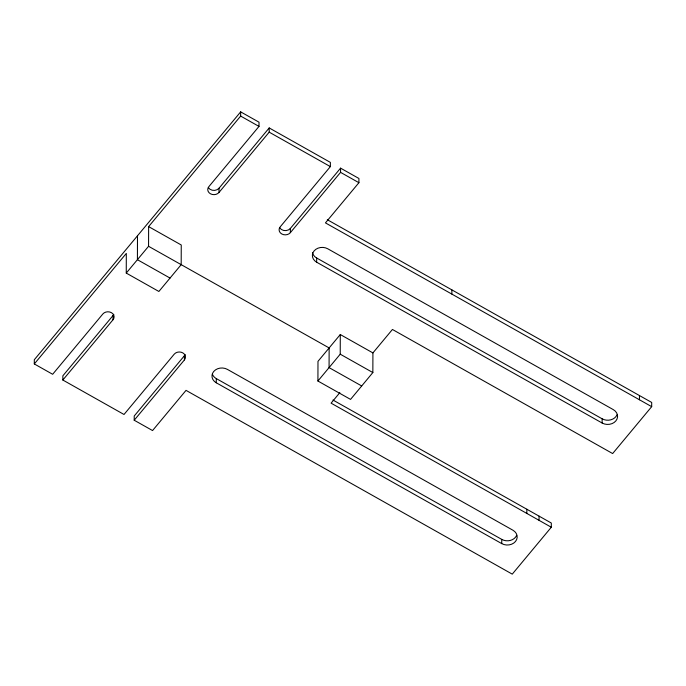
<?xml version="1.0" encoding="UTF-8"?>
<svg xmlns="http://www.w3.org/2000/svg" width="686" height="686" viewBox="0 0 686 686"><rect width="100%" height="100%" fill="white"/><g stroke="black" fill="none" stroke-linecap="round" stroke-linejoin="round"><path stroke-width="1.03" d="M332.967 400.032L551.312 523.032L551.295 527.251L512.262 574.139L186.026 390.368L152.558 430.559L134.207 420.226L184.405 359.936A6.174 5.076 0.2 0 0 182.793 352.87A6.174 5.076 0.2 0 0 174.21 354.19L124.012 414.481L62.846 380.027L113.036 319.727A6.174 5.076 0.2 0 0 111.424 312.67A6.174 5.076 0.2 0 0 102.84 313.991L52.651 374.282L34.3 363.94L34.317 359.721L240.666 111.861L259.016 122.194L258.999 126.413L208.81 186.703A6.174 5.076 0.2 0 0 210.422 193.761A6.174 5.076 0.2 0 0 219.006 192.449L269.195 132.158L269.212 127.939L330.378 162.393L330.369 166.612L280.171 226.903A6.174 5.076 0.2 0 0 281.783 233.969A6.174 5.076 0.2 0 0 290.367 232.648L340.556 172.358L340.573 168.139L358.924 178.48L358.915 182.699L325.447 222.89L651.683 406.661L612.649 453.557L392.435 329.469L372.918 352.913L372.85 372.558L350.546 399.398L317.918 381.022L317.987 361.342L340.29 334.536L372.918 352.913M62.846 380.027L62.863 375.808L113.053 315.509A6.174 5.076 0.2 0 0 113.782 314.334M113.036 319.727L113.053 315.509M240.666 111.861L240.649 116.08L148.63 226.612L181.25 244.988L181.19 264.667L158.878 291.473L126.258 273.088L126.318 253.408L34.3 363.94M134.207 420.226L134.224 416.008L184.414 355.717A6.174 5.076 0.2 0 0 185.143 354.533M137.492 235.795L137.414 259.694L170.034 278.07M126.258 273.088L148.562 246.291L148.63 226.612M184.405 359.936L184.414 355.717M216.279 382.797A9.878 8.121 0.2 0 1 213.698 371.503A9.878 8.121 0.2 0 1 227.435 369.402L512.888 530.201A9.878 8.121 0.2 0 1 515.469 541.494A9.878 8.121 0.2 0 1 501.732 543.604L216.279 382.797L216.296 378.586A9.878 8.121 0.2 0 1 212.351 374.067M219.006 192.449L219.014 188.23L269.212 127.939M290.367 232.648L290.384 228.429L340.573 168.139M316.666 262.215A9.878 8.121 0.2 0 1 314.085 250.922A9.878 8.121 0.2 0 1 327.822 248.812L613.275 409.619A9.878 8.121 0.2 0 1 615.857 420.912A9.878 8.121 0.2 0 1 602.119 423.013L316.666 262.215L316.675 258.005A9.878 8.121 0.2 0 1 312.542 252.791M317.918 381.022L340.23 354.182L340.29 334.536M451.868 294.105L451.877 289.886M501.732 543.604L501.749 539.393L216.296 378.586M551.295 527.251L526.831 513.428L526.848 509.244M539.067 520.357L539.076 516.138M602.119 423.013L602.137 418.812L316.675 258.005M639.455 399.775L639.463 395.556M651.683 406.661L651.7 402.45L327.325 219.717M339.836 392.649L331.089 403.162L526.831 513.428M361.694 385.961L329.074 367.619L329.143 347.939L148.562 246.291M240.649 116.08L258.999 126.413M269.195 132.158L330.369 166.612M340.556 172.358L358.915 182.699M340.23 354.182L372.85 372.558M516.644 535.397A9.878 8.121 0.2 0 1 501.749 539.393M219.014 188.23A6.174 5.076 0.2 0 1 208.355 187.552M290.384 228.429A6.174 5.076 0.2 0 1 279.716 227.752M617.031 414.816A9.878 8.121 0.2 0 1 602.137 418.812"/></g></svg>
